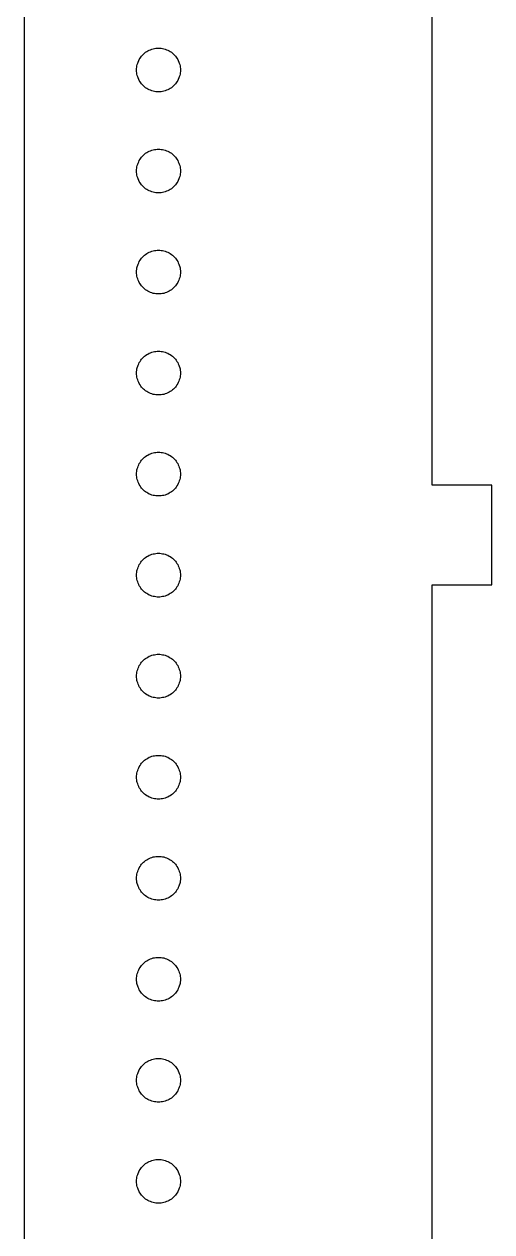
# Model space of a CAD drawing. Header units: metres. Extents: x -78 to 78, y -1223 to 78.
# Drawn here: x 54.5 to 78, y -1102.5 to -1041.8 of the extents above; entities that cross this region are included whole.
import ezdxf

# ---------------------------------------------------------------- set-up
doc = ezdxf.new("R2010")
doc.units = ezdxf.units.M

msp = doc.modelspace()

# ---------------------------------------------------------------- linework, layer by layer
for p, q in [((54.5, -995.32), (54.5, -1209.68)), ((75, -1065), (75, -1000)), ((60.5488, -1043.27), (60.6034, -1043.23)), ((60.6034, -1043.23), (60.6606, -1043.19)), ((60.6606, -1043.19), (60.7201, -1043.16)), ((60.7201, -1043.16), (60.7816, -1043.12)), ((60.7816, -1043.12), (60.8451, -1043.1)), ((60.8451, -1043.1), (60.9101, -1043.07)), ((60.9101, -1043.07), (60.9764, -1043.05)), ((60.9764, -1043.05), (61.0439, -1043.04)), ((61.0439, -1043.04), (61.1121, -1043.03)), ((61.1121, -1043.03), (61.1809, -1043.02)), ((61.1809, -1043.02), (61.25, -1043.02)), ((61.25, -1043.02), (61.3191, -1043.02)), ((61.3191, -1043.02), (61.3879, -1043.03)), ((61.3879, -1043.03), (61.4561, -1043.04)), ((61.4561, -1043.04), (61.5236, -1043.05)), ((61.5236, -1043.05), (61.5899, -1043.07)), ((61.5899, -1043.07), (61.6549, -1043.1)), ((61.6549, -1043.1), (61.7184, -1043.12)), ((61.7184, -1043.12), (61.7799, -1043.16)), ((61.7799, -1043.16), (61.8394, -1043.19)), ((61.8394, -1043.19), (61.8966, -1043.23)), ((61.8966, -1043.23), (61.9512, -1043.27)), ((60.1695, -1043.91), (60.1846, -1043.85)), ((60.1846, -1043.85), (60.2038, -1043.78)), ((60.2038, -1043.78), (60.2272, -1043.72)), ((60.2272, -1043.72), (60.2547, -1043.65)), ((60.2547, -1043.65), (60.2861, -1043.59)), ((60.2861, -1043.59), (60.3212, -1043.53)), ((60.3212, -1043.53), (60.3601, -1043.47)), ((60.3601, -1043.47), (60.4024, -1043.42)), ((60.4024, -1043.42), (60.4481, -1043.37)), ((60.4481, -1043.37), (60.497, -1043.32)), ((60.497, -1043.32), (60.5488, -1043.27)), ((61.9512, -1043.27), (62.003, -1043.32)), ((62.003, -1043.32), (62.0519, -1043.37)), ((62.0519, -1043.37), (62.0976, -1043.42)), ((62.0976, -1043.42), (62.1399, -1043.47)), ((62.1399, -1043.47), (62.1788, -1043.53)), ((62.1788, -1043.53), (62.2139, -1043.59)), ((62.2139, -1043.59), (62.2453, -1043.65)), ((62.2453, -1043.65), (62.2728, -1043.72)), ((62.2728, -1043.72), (62.2962, -1043.78)), ((62.2962, -1043.78), (62.3154, -1043.85)), ((62.3154, -1043.85), (62.3305, -1043.91)), ((60.15, -1044.12), (60.1522, -1044.05)), ((60.1522, -1044.19), (60.15, -1044.12)), ((60.1522, -1044.05), (60.1587, -1043.98)), ((60.1587, -1044.26), (60.1522, -1044.19)), ((60.1587, -1043.98), (60.1695, -1043.91)), ((60.1695, -1044.33), (60.1587, -1044.26)), ((60.1846, -1044.39), (60.1695, -1044.33)), ((60.2038, -1044.46), (60.1846, -1044.39)), ((60.2272, -1044.52), (60.2038, -1044.46)), ((62.2962, -1044.46), (62.2728, -1044.52)), ((62.3154, -1044.39), (62.2962, -1044.46)), ((62.3305, -1044.33), (62.3154, -1044.39)), ((62.3305, -1043.91), (62.3413, -1043.98)), ((62.3413, -1044.26), (62.3305, -1044.33)), ((62.3413, -1043.98), (62.3478, -1044.05)), ((62.3478, -1044.19), (62.3413, -1044.26)), ((62.3478, -1044.05), (62.35, -1044.12)), ((62.35, -1044.12), (62.3478, -1044.19)), ((60.2547, -1044.59), (60.2272, -1044.52)), ((60.2861, -1044.65), (60.2547, -1044.59)), ((60.3212, -1044.71), (60.2861, -1044.65)), ((60.3601, -1044.77), (60.3212, -1044.71)), ((60.4024, -1044.82), (60.3601, -1044.77)), ((60.4481, -1044.87), (60.4024, -1044.82)), ((60.497, -1044.92), (60.4481, -1044.87)), ((60.5488, -1044.97), (60.497, -1044.92)), ((60.6034, -1045.01), (60.5488, -1044.97)), ((60.6606, -1045.05), (60.6034, -1045.01)), ((60.7201, -1045.08), (60.6606, -1045.05)), ((60.7816, -1045.12), (60.7201, -1045.08)), ((61.7799, -1045.08), (61.7184, -1045.12)), ((61.8394, -1045.05), (61.7799, -1045.08)), ((61.8966, -1045.01), (61.8394, -1045.05)), ((61.9512, -1044.97), (61.8966, -1045.01)), ((62.003, -1044.92), (61.9512, -1044.97)), ((62.0519, -1044.87), (62.003, -1044.92)), ((62.0976, -1044.82), (62.0519, -1044.87)), ((62.1399, -1044.77), (62.0976, -1044.82)), ((62.1788, -1044.71), (62.1399, -1044.77)), ((62.2139, -1044.65), (62.1788, -1044.71)), ((62.2453, -1044.59), (62.2139, -1044.65)), ((62.2728, -1044.52), (62.2453, -1044.59)), ((60.8451, -1045.14), (60.7816, -1045.12)), ((60.9101, -1045.17), (60.8451, -1045.14)), ((60.9764, -1045.19), (60.9101, -1045.17)), ((61.0439, -1045.2), (60.9764, -1045.19)), ((61.1121, -1045.21), (61.0439, -1045.2)), ((61.1809, -1045.22), (61.1121, -1045.21)), ((61.25, -1045.22), (61.1809, -1045.22)), ((61.3191, -1045.22), (61.25, -1045.22)), ((61.3879, -1045.21), (61.3191, -1045.22)), ((61.4561, -1045.2), (61.3879, -1045.21)), ((61.5236, -1045.19), (61.4561, -1045.2)), ((61.5899, -1045.17), (61.5236, -1045.19)), ((61.6549, -1045.14), (61.5899, -1045.17)), ((61.7184, -1045.12), (61.6549, -1045.14)), ((60.9764, -1048.13), (61.0439, -1048.12)), ((61.0439, -1048.12), (61.1121, -1048.11)), ((61.1121, -1048.11), (61.1809, -1048.1)), ((61.1809, -1048.1), (61.25, -1048.1)), ((61.25, -1048.1), (61.3191, -1048.1)), ((61.3191, -1048.1), (61.3879, -1048.11)), ((61.3879, -1048.11), (61.4561, -1048.12)), ((61.4561, -1048.12), (61.5236, -1048.13)), ((60.2547, -1048.73), (60.2861, -1048.67)), ((60.2861, -1048.67), (60.3212, -1048.61)), ((60.3212, -1048.61), (60.3601, -1048.55)), ((60.3601, -1048.55), (60.4024, -1048.5)), ((60.4024, -1048.5), (60.4481, -1048.45)), ((60.4481, -1048.45), (60.497, -1048.4)), ((60.497, -1048.4), (60.5488, -1048.35)), ((60.5488, -1048.35), (60.6034, -1048.31)), ((60.6034, -1048.31), (60.6606, -1048.27)), ((60.6606, -1048.27), (60.7201, -1048.24)), ((60.7201, -1048.24), (60.7816, -1048.2)), ((60.7816, -1048.2), (60.8451, -1048.18)), ((60.8451, -1048.18), (60.9101, -1048.15)), ((60.9101, -1048.15), (60.9764, -1048.13)), ((61.5236, -1048.13), (61.5899, -1048.15)), ((61.5899, -1048.15), (61.6549, -1048.18)), ((61.6549, -1048.18), (61.7184, -1048.2)), ((61.7184, -1048.2), (61.7799, -1048.24)), ((61.7799, -1048.24), (61.8394, -1048.27)), ((61.8394, -1048.27), (61.8966, -1048.31)), ((61.8966, -1048.31), (61.9512, -1048.35)), ((61.9512, -1048.35), (62.003, -1048.4)), ((62.003, -1048.4), (62.0519, -1048.45)), ((62.0519, -1048.45), (62.0976, -1048.5)), ((62.0976, -1048.5), (62.1399, -1048.55)), ((62.1399, -1048.55), (62.1788, -1048.61)), ((62.1788, -1048.61), (62.2139, -1048.67)), ((62.2139, -1048.67), (62.2453, -1048.73)), ((60.15, -1049.2), (60.1522, -1049.13)), ((60.1522, -1049.27), (60.15, -1049.2)), ((60.1522, -1049.13), (60.1587, -1049.06)), ((60.1587, -1049.34), (60.1522, -1049.27)), ((60.1587, -1049.06), (60.1695, -1048.99)), ((60.1695, -1048.99), (60.1846, -1048.93)), ((60.1846, -1048.93), (60.2038, -1048.86)), ((60.2038, -1048.86), (60.2272, -1048.8)), ((60.2272, -1048.8), (60.2547, -1048.73)), ((62.2453, -1048.73), (62.2728, -1048.8)), ((62.2728, -1048.8), (62.2962, -1048.86)), ((62.2962, -1048.86), (62.3154, -1048.93)), ((62.3154, -1048.93), (62.3305, -1048.99)), ((62.3305, -1048.99), (62.3413, -1049.06)), ((62.3413, -1049.06), (62.3478, -1049.13)), ((62.3478, -1049.27), (62.3413, -1049.34)), ((62.3478, -1049.13), (62.35, -1049.2)), ((62.35, -1049.2), (62.3478, -1049.27)), ((60.1695, -1049.41), (60.1587, -1049.34)), ((60.1846, -1049.47), (60.1695, -1049.41)), ((60.2038, -1049.54), (60.1846, -1049.47)), ((60.2272, -1049.6), (60.2038, -1049.54)), ((60.2547, -1049.67), (60.2272, -1049.6)), ((60.2861, -1049.73), (60.2547, -1049.67)), ((60.3212, -1049.79), (60.2861, -1049.73)), ((60.3601, -1049.85), (60.3212, -1049.79)), ((60.4024, -1049.9), (60.3601, -1049.85)), ((60.4481, -1049.95), (60.4024, -1049.9)), ((62.0976, -1049.9), (62.0519, -1049.95)), ((62.1399, -1049.85), (62.0976, -1049.9)), ((62.1788, -1049.79), (62.1399, -1049.85)), ((62.2139, -1049.73), (62.1788, -1049.79)), ((62.2453, -1049.67), (62.2139, -1049.73)), ((62.2728, -1049.6), (62.2453, -1049.67)), ((62.2962, -1049.54), (62.2728, -1049.6)), ((62.3154, -1049.47), (62.2962, -1049.54)), ((62.3305, -1049.41), (62.3154, -1049.47)), ((62.3413, -1049.34), (62.3305, -1049.41)), ((60.497, -1050), (60.4481, -1049.95)), ((60.5488, -1050.05), (60.497, -1050)), ((60.6034, -1050.09), (60.5488, -1050.05)), ((60.6606, -1050.13), (60.6034, -1050.09)), ((60.7201, -1050.16), (60.6606, -1050.13)), ((60.7816, -1050.2), (60.7201, -1050.16)), ((60.8451, -1050.22), (60.7816, -1050.2)), ((60.9101, -1050.25), (60.8451, -1050.22)), ((60.9764, -1050.27), (60.9101, -1050.25)), ((61.0439, -1050.28), (60.9764, -1050.27)), ((61.1121, -1050.29), (61.0439, -1050.28)), ((61.1809, -1050.3), (61.1121, -1050.29)), ((61.25, -1050.3), (61.1809, -1050.3)), ((61.3191, -1050.3), (61.25, -1050.3)), ((61.3879, -1050.29), (61.3191, -1050.3)), ((61.4561, -1050.28), (61.3879, -1050.29)), ((61.5236, -1050.27), (61.4561, -1050.28)), ((61.5899, -1050.25), (61.5236, -1050.27)), ((61.6549, -1050.22), (61.5899, -1050.25)), ((61.7184, -1050.2), (61.6549, -1050.22)), ((61.7799, -1050.16), (61.7184, -1050.2)), ((61.8394, -1050.13), (61.7799, -1050.16)), ((61.8966, -1050.09), (61.8394, -1050.13)), ((61.9512, -1050.05), (61.8966, -1050.09)), ((62.003, -1050), (61.9512, -1050.05)), ((62.0519, -1049.95), (62.003, -1050)), ((60.3601, -1053.63), (60.4024, -1053.58)), ((60.4024, -1053.58), (60.4481, -1053.53)), ((60.4481, -1053.53), (60.497, -1053.48)), ((60.497, -1053.48), (60.5488, -1053.43)), ((60.5488, -1053.43), (60.6034, -1053.39)), ((60.6034, -1053.39), (60.6606, -1053.35)), ((60.6606, -1053.35), (60.7201, -1053.32)), ((60.7201, -1053.32), (60.7816, -1053.28)), ((60.7816, -1053.28), (60.8451, -1053.26)), ((60.8451, -1053.26), (60.9101, -1053.23)), ((60.9101, -1053.23), (60.9764, -1053.21)), ((60.9764, -1053.21), (61.0439, -1053.2)), ((61.0439, -1053.2), (61.1121, -1053.19)), ((61.1121, -1053.19), (61.1809, -1053.18)), ((61.1809, -1053.18), (61.25, -1053.18)), ((61.25, -1053.18), (61.3191, -1053.18)), ((61.3191, -1053.18), (61.3879, -1053.19)), ((61.3879, -1053.19), (61.4561, -1053.2)), ((61.4561, -1053.2), (61.5236, -1053.21)), ((61.5236, -1053.21), (61.5899, -1053.23)), ((61.5899, -1053.23), (61.6549, -1053.26)), ((61.6549, -1053.26), (61.7184, -1053.28)), ((61.7184, -1053.28), (61.7799, -1053.32)), ((61.7799, -1053.32), (61.8394, -1053.35)), ((61.8394, -1053.35), (61.8966, -1053.39)), ((61.8966, -1053.39), (61.9512, -1053.43)), ((61.9512, -1053.43), (62.003, -1053.48)), ((62.003, -1053.48), (62.0519, -1053.53)), ((62.0519, -1053.53), (62.0976, -1053.58)), ((62.0976, -1053.58), (62.1399, -1053.63)), ((60.1522, -1054.21), (60.1587, -1054.14)), ((60.1587, -1054.14), (60.1695, -1054.07)), ((60.1695, -1054.07), (60.1846, -1054.01)), ((60.1846, -1054.01), (60.2038, -1053.94)), ((60.2038, -1053.94), (60.2272, -1053.88)), ((60.2272, -1053.88), (60.2547, -1053.81)), ((60.2547, -1053.81), (60.2861, -1053.75)), ((60.2861, -1053.75), (60.3212, -1053.69)), ((60.3212, -1053.69), (60.3601, -1053.63)), ((62.1399, -1053.63), (62.1788, -1053.69)), ((62.1788, -1053.69), (62.2139, -1053.75)), ((62.2139, -1053.75), (62.2453, -1053.81)), ((62.2453, -1053.81), (62.2728, -1053.88)), ((62.2728, -1053.88), (62.2962, -1053.94)), ((62.2962, -1053.94), (62.3154, -1054.01)), ((62.3154, -1054.01), (62.3305, -1054.07)), ((62.3305, -1054.07), (62.3413, -1054.14)), ((62.3413, -1054.14), (62.3478, -1054.21)), ((60.15, -1054.28), (60.1522, -1054.21)), ((60.1522, -1054.35), (60.15, -1054.28)), ((60.1587, -1054.42), (60.1522, -1054.35)), ((60.1695, -1054.49), (60.1587, -1054.42)), ((60.1846, -1054.55), (60.1695, -1054.49)), ((60.2038, -1054.62), (60.1846, -1054.55)), ((60.2272, -1054.68), (60.2038, -1054.62)), ((60.2547, -1054.75), (60.2272, -1054.68)), ((60.2861, -1054.81), (60.2547, -1054.75)), ((62.2453, -1054.75), (62.2139, -1054.81)), ((62.2728, -1054.68), (62.2453, -1054.75)), ((62.2962, -1054.62), (62.2728, -1054.68)), ((62.3154, -1054.55), (62.2962, -1054.62)), ((62.3305, -1054.49), (62.3154, -1054.55)), ((62.3413, -1054.42), (62.3305, -1054.49)), ((62.3478, -1054.35), (62.3413, -1054.42)), ((62.3478, -1054.21), (62.35, -1054.28)), ((62.35, -1054.28), (62.3478, -1054.35)), ((60.3212, -1054.87), (60.2861, -1054.81)), ((60.3601, -1054.93), (60.3212, -1054.87)), ((60.4024, -1054.98), (60.3601, -1054.93)), ((60.4481, -1055.03), (60.4024, -1054.98)), ((60.497, -1055.08), (60.4481, -1055.03)), ((60.5488, -1055.13), (60.497, -1055.08)), ((60.6034, -1055.17), (60.5488, -1055.13)), ((60.6606, -1055.21), (60.6034, -1055.17)), ((60.7201, -1055.24), (60.6606, -1055.21)), ((60.7816, -1055.28), (60.7201, -1055.24)), ((60.8451, -1055.3), (60.7816, -1055.28)), ((60.9101, -1055.33), (60.8451, -1055.3)), ((60.9764, -1055.35), (60.9101, -1055.33)), ((61.0439, -1055.36), (60.9764, -1055.35)), ((61.1121, -1055.37), (61.0439, -1055.36)), ((61.1809, -1055.38), (61.1121, -1055.37)), ((61.25, -1055.38), (61.1809, -1055.38)), ((61.3191, -1055.38), (61.25, -1055.38)), ((61.3879, -1055.37), (61.3191, -1055.38)), ((61.4561, -1055.36), (61.3879, -1055.37)), ((61.5236, -1055.35), (61.4561, -1055.36)), ((61.5899, -1055.33), (61.5236, -1055.35)), ((61.6549, -1055.3), (61.5899, -1055.33)), ((61.7184, -1055.28), (61.6549, -1055.3)), ((61.7799, -1055.24), (61.7184, -1055.28)), ((61.8394, -1055.21), (61.7799, -1055.24)), ((61.8966, -1055.17), (61.8394, -1055.21)), ((61.9512, -1055.13), (61.8966, -1055.17)), ((62.003, -1055.08), (61.9512, -1055.13)), ((62.0519, -1055.03), (62.003, -1055.08)), ((62.0976, -1054.98), (62.0519, -1055.03)), ((62.1399, -1054.93), (62.0976, -1054.98)), ((62.1788, -1054.87), (62.1399, -1054.93)), ((62.2139, -1054.81), (62.1788, -1054.87)), ((60.6034, -1058.47), (60.6606, -1058.43)), ((60.6606, -1058.43), (60.7201, -1058.4)), ((60.7201, -1058.4), (60.7816, -1058.36)), ((60.7816, -1058.36), (60.8451, -1058.34)), ((60.8451, -1058.34), (60.9101, -1058.31)), ((60.9101, -1058.31), (60.9764, -1058.29)), ((60.9764, -1058.29), (61.0439, -1058.28)), ((61.0439, -1058.28), (61.1121, -1058.27)), ((61.1121, -1058.27), (61.1809, -1058.26)), ((61.1809, -1058.26), (61.25, -1058.26)), ((61.25, -1058.26), (61.3191, -1058.26)), ((61.3191, -1058.26), (61.3879, -1058.27)), ((61.3879, -1058.27), (61.4561, -1058.28)), ((61.4561, -1058.28), (61.5236, -1058.29)), ((61.5236, -1058.29), (61.5899, -1058.31)), ((61.5899, -1058.31), (61.6549, -1058.34)), ((61.6549, -1058.34), (61.7184, -1058.36)), ((61.7184, -1058.36), (61.7799, -1058.4)), ((61.7799, -1058.4), (61.8394, -1058.43)), ((61.8394, -1058.43), (61.8966, -1058.47)), ((60.1846, -1059.09), (60.2038, -1059.02)), ((60.2038, -1059.02), (60.2272, -1058.96)), ((60.2272, -1058.96), (60.2547, -1058.89)), ((60.2547, -1058.89), (60.2861, -1058.83)), ((60.2861, -1058.83), (60.3212, -1058.77)), ((60.3212, -1058.77), (60.3601, -1058.71)), ((60.3601, -1058.71), (60.4024, -1058.66)), ((60.4024, -1058.66), (60.4481, -1058.61)), ((60.4481, -1058.61), (60.497, -1058.56)), ((60.497, -1058.56), (60.5488, -1058.51)), ((60.5488, -1058.51), (60.6034, -1058.47)), ((61.8966, -1058.47), (61.9512, -1058.51)), ((61.9512, -1058.51), (62.003, -1058.56)), ((62.003, -1058.56), (62.0519, -1058.61)), ((62.0519, -1058.61), (62.0976, -1058.66)), ((62.0976, -1058.66), (62.1399, -1058.71)), ((62.1399, -1058.71), (62.1788, -1058.77)), ((62.1788, -1058.77), (62.2139, -1058.83)), ((62.2139, -1058.83), (62.2453, -1058.89)), ((62.2453, -1058.89), (62.2728, -1058.96)), ((62.2728, -1058.96), (62.2962, -1059.02)), ((62.2962, -1059.02), (62.3154, -1059.09)), ((60.15, -1059.36), (60.1522, -1059.29)), ((60.1522, -1059.43), (60.15, -1059.36)), ((60.1522, -1059.29), (60.1587, -1059.22)), ((60.1587, -1059.5), (60.1522, -1059.43)), ((60.1587, -1059.22), (60.1695, -1059.15)), ((60.1695, -1059.57), (60.1587, -1059.5)), ((60.1695, -1059.15), (60.1846, -1059.09)), ((60.1846, -1059.63), (60.1695, -1059.57)), ((60.2038, -1059.7), (60.1846, -1059.63)), ((62.3154, -1059.63), (62.2962, -1059.7)), ((62.3154, -1059.09), (62.3305, -1059.15)), ((62.3305, -1059.57), (62.3154, -1059.63)), ((62.3305, -1059.15), (62.3413, -1059.22)), ((62.3413, -1059.5), (62.3305, -1059.57)), ((62.3413, -1059.22), (62.3478, -1059.29)), ((62.3478, -1059.43), (62.3413, -1059.5)), ((62.3478, -1059.29), (62.35, -1059.36)), ((62.35, -1059.36), (62.3478, -1059.43)), ((60.2272, -1059.76), (60.2038, -1059.7)), ((60.2547, -1059.83), (60.2272, -1059.76)), ((60.2861, -1059.89), (60.2547, -1059.83)), ((60.3212, -1059.95), (60.2861, -1059.89)), ((60.3601, -1060.01), (60.3212, -1059.95)), ((60.4024, -1060.06), (60.3601, -1060.01)), ((60.4481, -1060.11), (60.4024, -1060.06)), ((60.497, -1060.16), (60.4481, -1060.11)), ((60.5488, -1060.21), (60.497, -1060.16)), ((60.6034, -1060.25), (60.5488, -1060.21)), ((60.6606, -1060.29), (60.6034, -1060.25)), ((61.8966, -1060.25), (61.8394, -1060.29)), ((61.9512, -1060.21), (61.8966, -1060.25)), ((62.003, -1060.16), (61.9512, -1060.21)), ((62.0519, -1060.11), (62.003, -1060.16)), ((62.0976, -1060.06), (62.0519, -1060.11)), ((62.1399, -1060.01), (62.0976, -1060.06)), ((62.1788, -1059.95), (62.1399, -1060.01)), ((62.2139, -1059.89), (62.1788, -1059.95)), ((62.2453, -1059.83), (62.2139, -1059.89)), ((62.2728, -1059.76), (62.2453, -1059.83)), ((62.2962, -1059.7), (62.2728, -1059.76)), ((60.7201, -1060.32), (60.6606, -1060.29)), ((60.7816, -1060.36), (60.7201, -1060.32)), ((60.8451, -1060.38), (60.7816, -1060.36)), ((60.9101, -1060.41), (60.8451, -1060.38)), ((60.9764, -1060.43), (60.9101, -1060.41)), ((61.0439, -1060.44), (60.9764, -1060.43)), ((61.1121, -1060.45), (61.0439, -1060.44)), ((61.1809, -1060.46), (61.1121, -1060.45)), ((61.25, -1060.46), (61.1809, -1060.46)), ((61.3191, -1060.46), (61.25, -1060.46)), ((61.3879, -1060.45), (61.3191, -1060.46)), ((61.4561, -1060.44), (61.3879, -1060.45)), ((61.5236, -1060.43), (61.4561, -1060.44)), ((61.5899, -1060.41), (61.5236, -1060.43)), ((61.6549, -1060.38), (61.5899, -1060.41)), ((61.7184, -1060.36), (61.6549, -1060.38)), ((61.7799, -1060.32), (61.7184, -1060.36)), ((61.8394, -1060.29), (61.7799, -1060.32)), ((60.2861, -1063.91), (60.3212, -1063.85)), ((60.3212, -1063.85), (60.3601, -1063.79)), ((60.3601, -1063.79), (60.4024, -1063.74)), ((60.4024, -1063.74), (60.4481, -1063.69)), ((60.4481, -1063.69), (60.497, -1063.64)), ((60.497, -1063.64), (60.5488, -1063.59)), ((60.5488, -1063.59), (60.6034, -1063.55)), ((60.6034, -1063.55), (60.6606, -1063.51)), ((60.6606, -1063.51), (60.7201, -1063.48)), ((60.7201, -1063.48), (60.7816, -1063.44)), ((60.7816, -1063.44), (60.8451, -1063.42)), ((60.8451, -1063.42), (60.9101, -1063.39)), ((60.9101, -1063.39), (60.9764, -1063.37)), ((60.9764, -1063.37), (61.0439, -1063.36)), ((61.0439, -1063.36), (61.1121, -1063.35)), ((61.1121, -1063.35), (61.1809, -1063.34)), ((61.1809, -1063.34), (61.25, -1063.34)), ((61.25, -1063.34), (61.3191, -1063.34)), ((61.3191, -1063.34), (61.3879, -1063.35)), ((61.3879, -1063.35), (61.4561, -1063.36)), ((61.4561, -1063.36), (61.5236, -1063.37)), ((61.5236, -1063.37), (61.5899, -1063.39)), ((61.5899, -1063.39), (61.6549, -1063.42)), ((61.6549, -1063.42), (61.7184, -1063.44)), ((61.7184, -1063.44), (61.7799, -1063.48)), ((61.7799, -1063.48), (61.8394, -1063.51)), ((61.8394, -1063.51), (61.8966, -1063.55)), ((61.8966, -1063.55), (61.9512, -1063.59)), ((61.9512, -1063.59), (62.003, -1063.64)), ((62.003, -1063.64), (62.0519, -1063.69)), ((62.0519, -1063.69), (62.0976, -1063.74)), ((62.0976, -1063.74), (62.1399, -1063.79)), ((62.1399, -1063.79), (62.1788, -1063.85)), ((62.1788, -1063.85), (62.2139, -1063.91)), ((60.15, -1064.44), (60.1522, -1064.37)), ((60.1522, -1064.51), (60.15, -1064.44)), ((60.1522, -1064.37), (60.1587, -1064.3)), ((60.1587, -1064.58), (60.1522, -1064.51)), ((60.1587, -1064.3), (60.1695, -1064.23)), ((60.1695, -1064.23), (60.1846, -1064.17)), ((60.1846, -1064.17), (60.2038, -1064.1)), ((60.2038, -1064.1), (60.2272, -1064.04)), ((60.2272, -1064.04), (60.2547, -1063.97)), ((60.2547, -1063.97), (60.2861, -1063.91)), ((62.2139, -1063.91), (62.2453, -1063.97)), ((62.2453, -1063.97), (62.2728, -1064.04)), ((62.2728, -1064.04), (62.2962, -1064.1)), ((62.2962, -1064.1), (62.3154, -1064.17)), ((62.3154, -1064.17), (62.3305, -1064.23)), ((62.3305, -1064.23), (62.3413, -1064.3)), ((62.3413, -1064.3), (62.3478, -1064.37)), ((62.3478, -1064.51), (62.3413, -1064.58)), ((62.3478, -1064.37), (62.35, -1064.44)), ((62.35, -1064.44), (62.3478, -1064.51)), ((60.1695, -1064.65), (60.1587, -1064.58)), ((60.1846, -1064.71), (60.1695, -1064.65)), ((60.2038, -1064.78), (60.1846, -1064.71)), ((60.2272, -1064.84), (60.2038, -1064.78)), ((60.2547, -1064.91), (60.2272, -1064.84)), ((60.2861, -1064.97), (60.2547, -1064.91)), ((60.3212, -1065.03), (60.2861, -1064.97)), ((60.3601, -1065.09), (60.3212, -1065.03)), ((60.4024, -1065.14), (60.3601, -1065.09)), ((62.1399, -1065.09), (62.0976, -1065.14)), ((62.1788, -1065.03), (62.1399, -1065.09)), ((62.2139, -1064.97), (62.1788, -1065.03)), ((62.2453, -1064.91), (62.2139, -1064.97)), ((62.2728, -1064.84), (62.2453, -1064.91)), ((62.2962, -1064.78), (62.2728, -1064.84)), ((62.3154, -1064.71), (62.2962, -1064.78)), ((62.3305, -1064.65), (62.3154, -1064.71)), ((62.3413, -1064.58), (62.3305, -1064.65)), ((78, -1065), (75, -1065)), ((78, -1070), (78, -1065)), ((60.4481, -1065.19), (60.4024, -1065.14)), ((60.497, -1065.24), (60.4481, -1065.19)), ((60.5488, -1065.29), (60.497, -1065.24)), ((60.6034, -1065.33), (60.5488, -1065.29)), ((60.6606, -1065.37), (60.6034, -1065.33)), ((60.7201, -1065.4), (60.6606, -1065.37)), ((60.7816, -1065.44), (60.7201, -1065.4)), ((60.8451, -1065.46), (60.7816, -1065.44)), ((60.9101, -1065.49), (60.8451, -1065.46)), ((60.9764, -1065.51), (60.9101, -1065.49)), ((61.0439, -1065.52), (60.9764, -1065.51)), ((61.1121, -1065.53), (61.0439, -1065.52)), ((61.1809, -1065.54), (61.1121, -1065.53)), ((61.25, -1065.54), (61.1809, -1065.54)), ((61.3191, -1065.54), (61.25, -1065.54)), ((61.3879, -1065.53), (61.3191, -1065.54)), ((61.4561, -1065.52), (61.3879, -1065.53)), ((61.5236, -1065.51), (61.4561, -1065.52)), ((61.5899, -1065.49), (61.5236, -1065.51)), ((61.6549, -1065.46), (61.5899, -1065.49)), ((61.7184, -1065.44), (61.6549, -1065.46)), ((61.7799, -1065.4), (61.7184, -1065.44)), ((61.8394, -1065.37), (61.7799, -1065.4)), ((61.8966, -1065.33), (61.8394, -1065.37)), ((61.9512, -1065.29), (61.8966, -1065.33)), ((62.003, -1065.24), (61.9512, -1065.29)), ((62.0519, -1065.19), (62.003, -1065.24)), ((62.0976, -1065.14), (62.0519, -1065.19)), ((60.4481, -1068.77), (60.497, -1068.72)), ((60.497, -1068.72), (60.5488, -1068.67)), ((60.5488, -1068.67), (60.6034, -1068.63)), ((60.6034, -1068.63), (60.6606, -1068.59)), ((60.6606, -1068.59), (60.7201, -1068.56)), ((60.7201, -1068.56), (60.7816, -1068.52)), ((60.7816, -1068.52), (60.8451, -1068.5)), ((60.8451, -1068.5), (60.9101, -1068.47)), ((60.9101, -1068.47), (60.9764, -1068.45)), ((60.9764, -1068.45), (61.0439, -1068.44)), ((61.0439, -1068.44), (61.1121, -1068.43)), ((61.1121, -1068.43), (61.1809, -1068.42)), ((61.1809, -1068.42), (61.25, -1068.42)), ((61.25, -1068.42), (61.3191, -1068.42)), ((61.3191, -1068.42), (61.3879, -1068.43)), ((61.3879, -1068.43), (61.4561, -1068.44)), ((61.4561, -1068.44), (61.5236, -1068.45)), ((61.5236, -1068.45), (61.5899, -1068.47)), ((61.5899, -1068.47), (61.6549, -1068.5)), ((61.6549, -1068.5), (61.7184, -1068.52)), ((61.7184, -1068.52), (61.7799, -1068.56)), ((61.7799, -1068.56), (61.8394, -1068.59)), ((61.8394, -1068.59), (61.8966, -1068.63)), ((61.8966, -1068.63), (61.9512, -1068.67)), ((61.9512, -1068.67), (62.003, -1068.72)), ((62.003, -1068.72), (62.0519, -1068.77)), ((60.1587, -1069.38), (60.1695, -1069.31)), ((60.1695, -1069.31), (60.1846, -1069.25)), ((60.1846, -1069.25), (60.2038, -1069.18)), ((60.2038, -1069.18), (60.2272, -1069.12)), ((60.2272, -1069.12), (60.2547, -1069.05)), ((60.2547, -1069.05), (60.2861, -1068.99)), ((60.2861, -1068.99), (60.3212, -1068.93)), ((60.3212, -1068.93), (60.3601, -1068.87)), ((60.3601, -1068.87), (60.4024, -1068.82)), ((60.4024, -1068.82), (60.4481, -1068.77)), ((62.0519, -1068.77), (62.0976, -1068.82)), ((62.0976, -1068.82), (62.1399, -1068.87)), ((62.1399, -1068.87), (62.1788, -1068.93)), ((62.1788, -1068.93), (62.2139, -1068.99)), ((62.2139, -1068.99), (62.2453, -1069.05)), ((62.2453, -1069.05), (62.2728, -1069.12)), ((62.2728, -1069.12), (62.2962, -1069.18)), ((62.2962, -1069.18), (62.3154, -1069.25)), ((62.3154, -1069.25), (62.3305, -1069.31)), ((62.3305, -1069.31), (62.3413, -1069.38)), ((60.15, -1069.52), (60.1522, -1069.45)), ((60.1522, -1069.59), (60.15, -1069.52)), ((60.1522, -1069.45), (60.1587, -1069.38)), ((60.1587, -1069.66), (60.1522, -1069.59)), ((60.1695, -1069.73), (60.1587, -1069.66)), ((60.1846, -1069.79), (60.1695, -1069.73)), ((60.2038, -1069.86), (60.1846, -1069.79)), ((60.2272, -1069.92), (60.2038, -1069.86)), ((60.2547, -1069.99), (60.2272, -1069.92)), ((62.2728, -1069.92), (62.2453, -1069.99)), ((62.2962, -1069.86), (62.2728, -1069.92)), ((62.3154, -1069.79), (62.2962, -1069.86)), ((62.3305, -1069.73), (62.3154, -1069.79)), ((62.3413, -1069.66), (62.3305, -1069.73)), ((62.3413, -1069.38), (62.3478, -1069.45)), ((62.3478, -1069.59), (62.3413, -1069.66)), ((62.3478, -1069.45), (62.35, -1069.52)), ((62.35, -1069.52), (62.3478, -1069.59)), ((60.2861, -1070.05), (60.2547, -1069.99)), ((60.3212, -1070.11), (60.2861, -1070.05)), ((60.3601, -1070.17), (60.3212, -1070.11)), ((60.4024, -1070.22), (60.3601, -1070.17)), ((60.4481, -1070.27), (60.4024, -1070.22)), ((60.497, -1070.32), (60.4481, -1070.27)), ((60.5488, -1070.37), (60.497, -1070.32)), ((60.6034, -1070.41), (60.5488, -1070.37)), ((60.6606, -1070.45), (60.6034, -1070.41)), ((60.7201, -1070.48), (60.6606, -1070.45)), ((60.7816, -1070.52), (60.7201, -1070.48)), ((60.8451, -1070.54), (60.7816, -1070.52)), ((60.9101, -1070.57), (60.8451, -1070.54)), ((60.9764, -1070.59), (60.9101, -1070.57)), ((61.5899, -1070.57), (61.5236, -1070.59)), ((61.6549, -1070.54), (61.5899, -1070.57)), ((61.7184, -1070.52), (61.6549, -1070.54)), ((61.7799, -1070.48), (61.7184, -1070.52)), ((61.8394, -1070.45), (61.7799, -1070.48)), ((61.8966, -1070.41), (61.8394, -1070.45)), ((61.9512, -1070.37), (61.8966, -1070.41)), ((62.003, -1070.32), (61.9512, -1070.37)), ((62.0519, -1070.27), (62.003, -1070.32)), ((62.0976, -1070.22), (62.0519, -1070.27)), ((62.1399, -1070.17), (62.0976, -1070.22)), ((62.1788, -1070.11), (62.1399, -1070.17)), ((62.2139, -1070.05), (62.1788, -1070.11)), ((62.2453, -1069.99), (62.2139, -1070.05)), ((75, -1135), (75, -1070)), ((75, -1070), (78, -1070)), ((61.0439, -1070.6), (60.9764, -1070.59)), ((61.1121, -1070.61), (61.0439, -1070.6)), ((61.1809, -1070.62), (61.1121, -1070.61)), ((61.25, -1070.62), (61.1809, -1070.62)), ((61.3191, -1070.62), (61.25, -1070.62)), ((61.3879, -1070.61), (61.3191, -1070.62)), ((61.4561, -1070.6), (61.3879, -1070.61)), ((61.5236, -1070.59), (61.4561, -1070.6)), ((60.7201, -1073.64), (60.7816, -1073.6)), ((60.7816, -1073.6), (60.8451, -1073.58)), ((60.8451, -1073.58), (60.9101, -1073.55)), ((60.9101, -1073.55), (60.9764, -1073.53)), ((60.9764, -1073.53), (61.0439, -1073.52)), ((61.0439, -1073.52), (61.1121, -1073.51)), ((61.1121, -1073.51), (61.1809, -1073.5)), ((61.1809, -1073.5), (61.25, -1073.5)), ((61.25, -1073.5), (61.3191, -1073.5)), ((61.3191, -1073.5), (61.3879, -1073.51)), ((61.3879, -1073.51), (61.4561, -1073.52)), ((61.4561, -1073.52), (61.5236, -1073.53)), ((61.5236, -1073.53), (61.5899, -1073.55)), ((61.5899, -1073.55), (61.6549, -1073.58)), ((61.6549, -1073.58), (61.7184, -1073.6)), ((61.7184, -1073.6), (61.7799, -1073.64)), ((60.2038, -1074.26), (60.2272, -1074.2)), ((60.2272, -1074.2), (60.2547, -1074.13)), ((60.2547, -1074.13), (60.2861, -1074.07)), ((60.2861, -1074.07), (60.3212, -1074.01)), ((60.3212, -1074.01), (60.3601, -1073.95)), ((60.3601, -1073.95), (60.4024, -1073.9)), ((60.4024, -1073.9), (60.4481, -1073.85)), ((60.4481, -1073.85), (60.497, -1073.8)), ((60.497, -1073.8), (60.5488, -1073.75)), ((60.5488, -1073.75), (60.6034, -1073.71)), ((60.6034, -1073.71), (60.6606, -1073.67)), ((60.6606, -1073.67), (60.7201, -1073.64)), ((61.7799, -1073.64), (61.8394, -1073.67)), ((61.8394, -1073.67), (61.8966, -1073.71)), ((61.8966, -1073.71), (61.9512, -1073.75)), ((61.9512, -1073.75), (62.003, -1073.8)), ((62.003, -1073.8), (62.0519, -1073.85)), ((62.0519, -1073.85), (62.0976, -1073.9)), ((62.0976, -1073.9), (62.1399, -1073.95)), ((62.1399, -1073.95), (62.1788, -1074.01)), ((62.1788, -1074.01), (62.2139, -1074.07)), ((62.2139, -1074.07), (62.2453, -1074.13)), ((62.2453, -1074.13), (62.2728, -1074.2)), ((62.2728, -1074.2), (62.2962, -1074.26)), ((60.15, -1074.6), (60.1522, -1074.53)), ((60.1522, -1074.67), (60.15, -1074.6)), ((60.1522, -1074.53), (60.1587, -1074.46)), ((60.1587, -1074.74), (60.1522, -1074.67)), ((60.1587, -1074.46), (60.1695, -1074.39)), ((60.1695, -1074.81), (60.1587, -1074.74)), ((60.1695, -1074.39), (60.1846, -1074.33)), ((60.1846, -1074.87), (60.1695, -1074.81)), ((60.1846, -1074.33), (60.2038, -1074.26)), ((62.2962, -1074.26), (62.3154, -1074.33)), ((62.3154, -1074.33), (62.3305, -1074.39)), ((62.3305, -1074.81), (62.3154, -1074.87)), ((62.3305, -1074.39), (62.3413, -1074.46)), ((62.3413, -1074.74), (62.3305, -1074.81)), ((62.3413, -1074.46), (62.3478, -1074.53)), ((62.3478, -1074.67), (62.3413, -1074.74)), ((62.3478, -1074.53), (62.35, -1074.6)), ((62.35, -1074.6), (62.3478, -1074.67)), ((60.2038, -1074.94), (60.1846, -1074.87)), ((60.2272, -1075), (60.2038, -1074.94)), ((60.2547, -1075.07), (60.2272, -1075)), ((60.2861, -1075.13), (60.2547, -1075.07)), ((60.3212, -1075.19), (60.2861, -1075.13)), ((60.3601, -1075.25), (60.3212, -1075.19)), ((60.4024, -1075.3), (60.3601, -1075.25)), ((60.4481, -1075.35), (60.4024, -1075.3)), ((60.497, -1075.4), (60.4481, -1075.35)), ((60.5488, -1075.45), (60.497, -1075.4)), ((62.003, -1075.4), (61.9512, -1075.45)), ((62.0519, -1075.35), (62.003, -1075.4)), ((62.0976, -1075.3), (62.0519, -1075.35)), ((62.1399, -1075.25), (62.0976, -1075.3)), ((62.1788, -1075.19), (62.1399, -1075.25)), ((62.2139, -1075.13), (62.1788, -1075.19)), ((62.2453, -1075.07), (62.2139, -1075.13)), ((62.2728, -1075), (62.2453, -1075.07)), ((62.2962, -1074.94), (62.2728, -1075)), ((62.3154, -1074.87), (62.2962, -1074.94)), ((60.6034, -1075.49), (60.5488, -1075.45)), ((60.6606, -1075.53), (60.6034, -1075.49)), ((60.7201, -1075.56), (60.6606, -1075.53)), ((60.7816, -1075.6), (60.7201, -1075.56)), ((60.8451, -1075.62), (60.7816, -1075.6)), ((60.9101, -1075.65), (60.8451, -1075.62)), ((60.9764, -1075.67), (60.9101, -1075.65)), ((61.0439, -1075.68), (60.9764, -1075.67)), ((61.1121, -1075.69), (61.0439, -1075.68)), ((61.1809, -1075.7), (61.1121, -1075.69)), ((61.25, -1075.7), (61.1809, -1075.7)), ((61.3191, -1075.7), (61.25, -1075.7)), ((61.3879, -1075.69), (61.3191, -1075.7)), ((61.4561, -1075.68), (61.3879, -1075.69)), ((61.5236, -1075.67), (61.4561, -1075.68)), ((61.5899, -1075.65), (61.5236, -1075.67)), ((61.6549, -1075.62), (61.5899, -1075.65)), ((61.7184, -1075.6), (61.6549, -1075.62)), ((61.7799, -1075.56), (61.7184, -1075.6)), ((61.8394, -1075.53), (61.7799, -1075.56)), ((61.8966, -1075.49), (61.8394, -1075.53)), ((61.9512, -1075.45), (61.8966, -1075.49)), ((60.2861, -1079.15), (60.3212, -1079.09)), ((60.3212, -1079.09), (60.3601, -1079.03)), ((60.3601, -1079.03), (60.4024, -1078.98)), ((60.4024, -1078.98), (60.4481, -1078.93)), ((60.4481, -1078.93), (60.497, -1078.88)), ((60.497, -1078.88), (60.5488, -1078.83)), ((60.5488, -1078.83), (60.6034, -1078.79)), ((60.6034, -1078.79), (60.6606, -1078.75)), ((60.6606, -1078.75), (60.7201, -1078.72)), ((60.7201, -1078.72), (60.7816, -1078.68)), ((60.7816, -1078.68), (60.8451, -1078.66)), ((60.8451, -1078.66), (60.9101, -1078.63)), ((60.9101, -1078.63), (60.9764, -1078.61)), ((60.9764, -1078.61), (61.0439, -1078.6)), ((61.0439, -1078.6), (61.1121, -1078.59)), ((61.1121, -1078.59), (61.1809, -1078.58)), ((61.1809, -1078.58), (61.25, -1078.58)), ((61.25, -1078.58), (61.3191, -1078.58)), ((61.3191, -1078.58), (61.3879, -1078.59)), ((61.3879, -1078.59), (61.4561, -1078.6)), ((61.4561, -1078.6), (61.5236, -1078.61)), ((61.5236, -1078.61), (61.5899, -1078.63)), ((61.5899, -1078.63), (61.6549, -1078.66)), ((61.6549, -1078.66), (61.7184, -1078.68)), ((61.7184, -1078.68), (61.7799, -1078.72)), ((61.7799, -1078.72), (61.8394, -1078.75)), ((61.8394, -1078.75), (61.8966, -1078.79)), ((61.8966, -1078.79), (61.9512, -1078.83)), ((61.9512, -1078.83), (62.003, -1078.88)), ((62.003, -1078.88), (62.0519, -1078.93)), ((62.0519, -1078.93), (62.0976, -1078.98)), ((62.0976, -1078.98), (62.1399, -1079.03)), ((62.1399, -1079.03), (62.1788, -1079.09)), ((62.1788, -1079.09), (62.2139, -1079.15)), ((60.15, -1079.68), (60.1522, -1079.61)), ((60.1522, -1079.75), (60.15, -1079.68)), ((60.1522, -1079.61), (60.1587, -1079.54)), ((60.1587, -1079.54), (60.1695, -1079.47)), ((60.1695, -1079.47), (60.1846, -1079.41)), ((60.1846, -1079.41), (60.2038, -1079.34)), ((60.2038, -1079.34), (60.2272, -1079.28)), ((60.2272, -1079.28), (60.2547, -1079.21)), ((60.2547, -1079.21), (60.2861, -1079.15)), ((62.2139, -1079.15), (62.2453, -1079.21)), ((62.2453, -1079.21), (62.2728, -1079.28)), ((62.2728, -1079.28), (62.2962, -1079.34)), ((62.2962, -1079.34), (62.3154, -1079.41)), ((62.3154, -1079.41), (62.3305, -1079.47)), ((62.3305, -1079.47), (62.3413, -1079.54)), ((62.3413, -1079.54), (62.3478, -1079.61)), ((62.3478, -1079.61), (62.35, -1079.68)), ((62.35, -1079.68), (62.3478, -1079.75)), ((60.1587, -1079.82), (60.1522, -1079.75)), ((60.1695, -1079.89), (60.1587, -1079.82)), ((60.1846, -1079.95), (60.1695, -1079.89)), ((60.2038, -1080.02), (60.1846, -1079.95)), ((60.2272, -1080.08), (60.2038, -1080.02)), ((60.2547, -1080.15), (60.2272, -1080.08)), ((60.2861, -1080.21), (60.2547, -1080.15)), ((60.3212, -1080.27), (60.2861, -1080.21)), ((60.3601, -1080.33), (60.3212, -1080.27)), ((62.1788, -1080.27), (62.1399, -1080.33)), ((62.2139, -1080.21), (62.1788, -1080.27)), ((62.2453, -1080.15), (62.2139, -1080.21)), ((62.2728, -1080.08), (62.2453, -1080.15)), ((62.2962, -1080.02), (62.2728, -1080.08)), ((62.3154, -1079.95), (62.2962, -1080.02)), ((62.3305, -1079.89), (62.3154, -1079.95)), ((62.3413, -1079.82), (62.3305, -1079.89)), ((62.3478, -1079.75), (62.3413, -1079.82)), ((60.4024, -1080.38), (60.3601, -1080.33)), ((60.4481, -1080.43), (60.4024, -1080.38)), ((60.497, -1080.48), (60.4481, -1080.43)), ((60.5488, -1080.53), (60.497, -1080.48)), ((60.6034, -1080.57), (60.5488, -1080.53)), ((60.6606, -1080.61), (60.6034, -1080.57)), ((60.7201, -1080.64), (60.6606, -1080.61)), ((60.7816, -1080.68), (60.7201, -1080.64)), ((60.8451, -1080.7), (60.7816, -1080.68)), ((60.9101, -1080.73), (60.8451, -1080.7)), ((60.9764, -1080.75), (60.9101, -1080.73)), ((61.0439, -1080.76), (60.9764, -1080.75)), ((61.1121, -1080.77), (61.0439, -1080.76)), ((61.1809, -1080.78), (61.1121, -1080.77)), ((61.25, -1080.78), (61.1809, -1080.78)), ((61.3191, -1080.78), (61.25, -1080.78)), ((61.3879, -1080.77), (61.3191, -1080.78)), ((61.4561, -1080.76), (61.3879, -1080.77)), ((61.5236, -1080.75), (61.4561, -1080.76)), ((61.5899, -1080.73), (61.5236, -1080.75)), ((61.6549, -1080.7), (61.5899, -1080.73)), ((61.7184, -1080.68), (61.6549, -1080.7)), ((61.7799, -1080.64), (61.7184, -1080.68)), ((61.8394, -1080.61), (61.7799, -1080.64)), ((61.8966, -1080.57), (61.8394, -1080.61)), ((61.9512, -1080.53), (61.8966, -1080.57)), ((62.003, -1080.48), (61.9512, -1080.53)), ((62.0519, -1080.43), (62.003, -1080.48)), ((62.0976, -1080.38), (62.0519, -1080.43)), ((62.1399, -1080.33), (62.0976, -1080.38)), ((60.497, -1083.96), (60.5488, -1083.91)), ((60.5488, -1083.91), (60.6034, -1083.87)), ((60.6034, -1083.87), (60.6606, -1083.83)), ((60.6606, -1083.83), (60.7201, -1083.8)), ((60.7201, -1083.8), (60.7816, -1083.76)), ((60.7816, -1083.76), (60.8451, -1083.74)), ((60.8451, -1083.74), (60.9101, -1083.71)), ((60.9101, -1083.71), (60.9764, -1083.69)), ((60.9764, -1083.69), (61.0439, -1083.68)), ((61.0439, -1083.68), (61.1121, -1083.67)), ((61.1121, -1083.67), (61.1809, -1083.66)), ((61.1809, -1083.66), (61.25, -1083.66)), ((61.25, -1083.66), (61.3191, -1083.66)), ((61.3191, -1083.66), (61.3879, -1083.67)), ((61.3879, -1083.67), (61.4561, -1083.68)), ((61.4561, -1083.68), (61.5236, -1083.69)), ((61.5236, -1083.69), (61.5899, -1083.71)), ((61.5899, -1083.71), (61.6549, -1083.74)), ((61.6549, -1083.74), (61.7184, -1083.76)), ((61.7184, -1083.76), (61.7799, -1083.8)), ((61.7799, -1083.8), (61.8394, -1083.83)), ((61.8394, -1083.83), (61.8966, -1083.87)), ((61.8966, -1083.87), (61.9512, -1083.91)), ((61.9512, -1083.91), (62.003, -1083.96)), ((60.1587, -1084.62), (60.1695, -1084.55)), ((60.1695, -1084.55), (60.1846, -1084.49)), ((60.1846, -1084.49), (60.2038, -1084.42)), ((60.2038, -1084.42), (60.2272, -1084.36)), ((60.2272, -1084.36), (60.2547, -1084.29)), ((60.2547, -1084.29), (60.2861, -1084.23)), ((60.2861, -1084.23), (60.3212, -1084.17)), ((60.3212, -1084.17), (60.3601, -1084.11)), ((60.3601, -1084.11), (60.4024, -1084.06)), ((60.4024, -1084.06), (60.4481, -1084.01)), ((60.4481, -1084.01), (60.497, -1083.96)), ((62.003, -1083.96), (62.0519, -1084.01)), ((62.0519, -1084.01), (62.0976, -1084.06)), ((62.0976, -1084.06), (62.1399, -1084.11)), ((62.1399, -1084.11), (62.1788, -1084.17)), ((62.1788, -1084.17), (62.2139, -1084.23)), ((62.2139, -1084.23), (62.2453, -1084.29)), ((62.2453, -1084.29), (62.2728, -1084.36)), ((62.2728, -1084.36), (62.2962, -1084.42)), ((62.2962, -1084.42), (62.3154, -1084.49)), ((62.3154, -1084.49), (62.3305, -1084.55)), ((62.3305, -1084.55), (62.3413, -1084.62)), ((60.15, -1084.76), (60.1522, -1084.69)), ((60.1522, -1084.83), (60.15, -1084.76)), ((60.1522, -1084.69), (60.1587, -1084.62)), ((60.1587, -1084.9), (60.1522, -1084.83)), ((60.1695, -1084.97), (60.1587, -1084.9)), ((60.1846, -1085.03), (60.1695, -1084.97)), ((60.2038, -1085.1), (60.1846, -1085.03)), ((60.2272, -1085.16), (60.2038, -1085.1)), ((60.2547, -1085.23), (60.2272, -1085.16)), ((62.2728, -1085.16), (62.2453, -1085.23)), ((62.2962, -1085.1), (62.2728, -1085.16)), ((62.3154, -1085.03), (62.2962, -1085.1)), ((62.3305, -1084.97), (62.3154, -1085.03)), ((62.3413, -1084.9), (62.3305, -1084.97)), ((62.3413, -1084.62), (62.3478, -1084.69)), ((62.3478, -1084.83), (62.3413, -1084.9)), ((62.3478, -1084.69), (62.35, -1084.76)), ((62.35, -1084.76), (62.3478, -1084.83)), ((60.2861, -1085.29), (60.2547, -1085.23)), ((60.3212, -1085.35), (60.2861, -1085.29)), ((60.3601, -1085.41), (60.3212, -1085.35)), ((60.4024, -1085.46), (60.3601, -1085.41)), ((60.4481, -1085.51), (60.4024, -1085.46)), ((60.497, -1085.56), (60.4481, -1085.51)), ((60.5488, -1085.61), (60.497, -1085.56)), ((60.6034, -1085.65), (60.5488, -1085.61)), ((60.6606, -1085.69), (60.6034, -1085.65)), ((60.7201, -1085.72), (60.6606, -1085.69)), ((60.7816, -1085.76), (60.7201, -1085.72)), ((60.8451, -1085.78), (60.7816, -1085.76)), ((61.7184, -1085.76), (61.6549, -1085.78)), ((61.7799, -1085.72), (61.7184, -1085.76)), ((61.8394, -1085.69), (61.7799, -1085.72)), ((61.8966, -1085.65), (61.8394, -1085.69)), ((61.9512, -1085.61), (61.8966, -1085.65)), ((62.003, -1085.56), (61.9512, -1085.61)), ((62.0519, -1085.51), (62.003, -1085.56)), ((62.0976, -1085.46), (62.0519, -1085.51)), ((62.1399, -1085.41), (62.0976, -1085.46)), ((62.1788, -1085.35), (62.1399, -1085.41)), ((62.2139, -1085.29), (62.1788, -1085.35)), ((62.2453, -1085.23), (62.2139, -1085.29)), ((60.9101, -1085.81), (60.8451, -1085.78)), ((60.9764, -1085.83), (60.9101, -1085.81)), ((61.0439, -1085.84), (60.9764, -1085.83)), ((61.1121, -1085.85), (61.0439, -1085.84)), ((61.1809, -1085.86), (61.1121, -1085.85)), ((61.25, -1085.86), (61.1809, -1085.86)), ((61.3191, -1085.86), (61.25, -1085.86)), ((61.3879, -1085.85), (61.3191, -1085.86)), ((61.4561, -1085.84), (61.3879, -1085.85)), ((61.5236, -1085.83), (61.4561, -1085.84)), ((61.5899, -1085.81), (61.5236, -1085.83)), ((61.6549, -1085.78), (61.5899, -1085.81)), ((60.8451, -1088.82), (60.9101, -1088.79)), ((60.9101, -1088.79), (60.9764, -1088.77)), ((60.9764, -1088.77), (61.0439, -1088.76)), ((61.0439, -1088.76), (61.1121, -1088.75)), ((61.1121, -1088.75), (61.1809, -1088.74)), ((61.1809, -1088.74), (61.25, -1088.74)), ((61.25, -1088.74), (61.3191, -1088.74)), ((61.3191, -1088.74), (61.3879, -1088.75)), ((61.3879, -1088.75), (61.4561, -1088.76)), ((61.4561, -1088.76), (61.5236, -1088.77)), ((61.5236, -1088.77), (61.5899, -1088.79)), ((61.5899, -1088.79), (61.6549, -1088.82)), ((60.2272, -1089.44), (60.2547, -1089.37)), ((60.2547, -1089.37), (60.2861, -1089.31)), ((60.2861, -1089.31), (60.3212, -1089.25)), ((60.3212, -1089.25), (60.3601, -1089.19)), ((60.3601, -1089.19), (60.4024, -1089.14)), ((60.4024, -1089.14), (60.4481, -1089.09)), ((60.4481, -1089.09), (60.497, -1089.04)), ((60.497, -1089.04), (60.5488, -1088.99)), ((60.5488, -1088.99), (60.6034, -1088.95)), ((60.6034, -1088.95), (60.6606, -1088.91)), ((60.6606, -1088.91), (60.7201, -1088.88)), ((60.7201, -1088.88), (60.7816, -1088.84)), ((60.7816, -1088.84), (60.8451, -1088.82)), ((61.6549, -1088.82), (61.7184, -1088.84)), ((61.7184, -1088.84), (61.7799, -1088.88)), ((61.7799, -1088.88), (61.8394, -1088.91)), ((61.8394, -1088.91), (61.8966, -1088.95)), ((61.8966, -1088.95), (61.9512, -1088.99)), ((61.9512, -1088.99), (62.003, -1089.04)), ((62.003, -1089.04), (62.0519, -1089.09)), ((62.0519, -1089.09), (62.0976, -1089.14)), ((62.0976, -1089.14), (62.1399, -1089.19)), ((62.1399, -1089.19), (62.1788, -1089.25)), ((62.1788, -1089.25), (62.2139, -1089.31)), ((62.2139, -1089.31), (62.2453, -1089.37)), ((62.2453, -1089.37), (62.2728, -1089.44)), ((60.15, -1089.84), (60.1522, -1089.77)), ((60.1522, -1089.91), (60.15, -1089.84)), ((60.1522, -1089.77), (60.1587, -1089.7)), ((60.1587, -1089.98), (60.1522, -1089.91)), ((60.1587, -1089.7), (60.1695, -1089.63)), ((60.1695, -1090.05), (60.1587, -1089.98)), ((60.1695, -1089.63), (60.1846, -1089.57)), ((60.1846, -1089.57), (60.2038, -1089.5)), ((60.2038, -1089.5), (60.2272, -1089.44)), ((62.2728, -1089.44), (62.2962, -1089.5)), ((62.2962, -1089.5), (62.3154, -1089.57)), ((62.3154, -1089.57), (62.3305, -1089.63)), ((62.3305, -1089.63), (62.3413, -1089.7)), ((62.3413, -1089.98), (62.3305, -1090.05)), ((62.3413, -1089.7), (62.3478, -1089.77)), ((62.3478, -1089.91), (62.3413, -1089.98)), ((62.3478, -1089.77), (62.35, -1089.84)), ((62.35, -1089.84), (62.3478, -1089.91)), ((60.1846, -1090.11), (60.1695, -1090.05)), ((60.2038, -1090.18), (60.1846, -1090.11)), ((60.2272, -1090.24), (60.2038, -1090.18)), ((60.2547, -1090.31), (60.2272, -1090.24)), ((60.2861, -1090.37), (60.2547, -1090.31)), ((60.3212, -1090.43), (60.2861, -1090.37)), ((60.3601, -1090.49), (60.3212, -1090.43)), ((60.4024, -1090.54), (60.3601, -1090.49)), ((60.4481, -1090.59), (60.4024, -1090.54)), ((60.497, -1090.64), (60.4481, -1090.59)), ((62.0519, -1090.59), (62.003, -1090.64)), ((62.0976, -1090.54), (62.0519, -1090.59)), ((62.1399, -1090.49), (62.0976, -1090.54)), ((62.1788, -1090.43), (62.1399, -1090.49)), ((62.2139, -1090.37), (62.1788, -1090.43)), ((62.2453, -1090.31), (62.2139, -1090.37)), ((62.2728, -1090.24), (62.2453, -1090.31)), ((62.2962, -1090.18), (62.2728, -1090.24)), ((62.3154, -1090.11), (62.2962, -1090.18)), ((62.3305, -1090.05), (62.3154, -1090.11)), ((60.5488, -1090.69), (60.497, -1090.64)), ((60.6034, -1090.73), (60.5488, -1090.69)), ((60.6606, -1090.77), (60.6034, -1090.73)), ((60.7201, -1090.8), (60.6606, -1090.77)), ((60.7816, -1090.84), (60.7201, -1090.8)), ((60.8451, -1090.86), (60.7816, -1090.84)), ((60.9101, -1090.89), (60.8451, -1090.86)), ((60.9764, -1090.91), (60.9101, -1090.89)), ((61.0439, -1090.92), (60.9764, -1090.91)), ((61.1121, -1090.93), (61.0439, -1090.92)), ((61.1809, -1090.94), (61.1121, -1090.93)), ((61.25, -1090.94), (61.1809, -1090.94)), ((61.3191, -1090.94), (61.25, -1090.94)), ((61.3879, -1090.93), (61.3191, -1090.94)), ((61.4561, -1090.92), (61.3879, -1090.93)), ((61.5236, -1090.91), (61.4561, -1090.92)), ((61.5899, -1090.89), (61.5236, -1090.91)), ((61.6549, -1090.86), (61.5899, -1090.89)), ((61.7184, -1090.84), (61.6549, -1090.86)), ((61.7799, -1090.8), (61.7184, -1090.84)), ((61.8394, -1090.77), (61.7799, -1090.8)), ((61.8966, -1090.73), (61.8394, -1090.77)), ((61.9512, -1090.69), (61.8966, -1090.73)), ((62.003, -1090.64), (61.9512, -1090.69)), ((60.3212, -1094.33), (60.3601, -1094.27)), ((60.3601, -1094.27), (60.4024, -1094.22)), ((60.4024, -1094.22), (60.4481, -1094.17)), ((60.4481, -1094.17), (60.497, -1094.12)), ((60.497, -1094.12), (60.5488, -1094.07)), ((60.5488, -1094.07), (60.6034, -1094.03)), ((60.6034, -1094.03), (60.6606, -1093.99)), ((60.6606, -1093.99), (60.7201, -1093.96)), ((60.7201, -1093.96), (60.7816, -1093.92)), ((60.7816, -1093.92), (60.8451, -1093.9)), ((60.8451, -1093.9), (60.9101, -1093.87)), ((60.9101, -1093.87), (60.9764, -1093.85)), ((60.9764, -1093.85), (61.0439, -1093.84)), ((61.0439, -1093.84), (61.1121, -1093.83)), ((61.1121, -1093.83), (61.1809, -1093.82)), ((61.1809, -1093.82), (61.25, -1093.82)), ((61.25, -1093.82), (61.3191, -1093.82)), ((61.3191, -1093.82), (61.3879, -1093.83)), ((61.3879, -1093.83), (61.4561, -1093.84)), ((61.4561, -1093.84), (61.5236, -1093.85)), ((61.5236, -1093.85), (61.5899, -1093.87)), ((61.5899, -1093.87), (61.6549, -1093.9)), ((61.6549, -1093.9), (61.7184, -1093.92)), ((61.7184, -1093.92), (61.7799, -1093.96)), ((61.7799, -1093.96), (61.8394, -1093.99)), ((61.8394, -1093.99), (61.8966, -1094.03)), ((61.8966, -1094.03), (61.9512, -1094.07)), ((61.9512, -1094.07), (62.003, -1094.12)), ((62.003, -1094.12), (62.0519, -1094.17)), ((62.0519, -1094.17), (62.0976, -1094.22)), ((62.0976, -1094.22), (62.1399, -1094.27)), ((62.1399, -1094.27), (62.1788, -1094.33)), ((60.15, -1094.92), (60.1522, -1094.85)), ((60.1522, -1094.85), (60.1587, -1094.78)), ((60.1587, -1094.78), (60.1695, -1094.71)), ((60.1695, -1094.71), (60.1846, -1094.65)), ((60.1846, -1094.65), (60.2038, -1094.58)), ((60.2038, -1094.58), (60.2272, -1094.52)), ((60.2272, -1094.52), (60.2547, -1094.45)), ((60.2547, -1094.45), (60.2861, -1094.39)), ((60.2861, -1094.39), (60.3212, -1094.33)), ((62.1788, -1094.33), (62.2139, -1094.39)), ((62.2139, -1094.39), (62.2453, -1094.45)), ((62.2453, -1094.45), (62.2728, -1094.52)), ((62.2728, -1094.52), (62.2962, -1094.58)), ((62.2962, -1094.58), (62.3154, -1094.65)), ((62.3154, -1094.65), (62.3305, -1094.71)), ((62.3305, -1094.71), (62.3413, -1094.78)), ((62.3413, -1094.78), (62.3478, -1094.85)), ((62.3478, -1094.85), (62.35, -1094.92)), ((60.1522, -1094.99), (60.15, -1094.92)), ((60.1587, -1095.06), (60.1522, -1094.99)), ((60.1695, -1095.13), (60.1587, -1095.06)), ((60.1846, -1095.19), (60.1695, -1095.13)), ((60.2038, -1095.26), (60.1846, -1095.19)), ((60.2272, -1095.32), (60.2038, -1095.26)), ((60.2547, -1095.39), (60.2272, -1095.32)), ((60.2861, -1095.45), (60.2547, -1095.39)), ((60.3212, -1095.51), (60.2861, -1095.45)), ((62.2139, -1095.45), (62.1788, -1095.51)), ((62.2453, -1095.39), (62.2139, -1095.45)), ((62.2728, -1095.32), (62.2453, -1095.39)), ((62.2962, -1095.26), (62.2728, -1095.32)), ((62.3154, -1095.19), (62.2962, -1095.26)), ((62.3305, -1095.13), (62.3154, -1095.19)), ((62.3413, -1095.06), (62.3305, -1095.13)), ((62.3478, -1094.99), (62.3413, -1095.06)), ((62.35, -1094.92), (62.3478, -1094.99)), ((60.3601, -1095.57), (60.3212, -1095.51)), ((60.4024, -1095.62), (60.3601, -1095.57)), ((60.4481, -1095.67), (60.4024, -1095.62)), ((60.497, -1095.72), (60.4481, -1095.67)), ((60.5488, -1095.77), (60.497, -1095.72)), ((60.6034, -1095.81), (60.5488, -1095.77)), ((60.6606, -1095.85), (60.6034, -1095.81)), ((60.7201, -1095.88), (60.6606, -1095.85)), ((60.7816, -1095.92), (60.7201, -1095.88)), ((60.8451, -1095.94), (60.7816, -1095.92)), ((60.9101, -1095.97), (60.8451, -1095.94)), ((60.9764, -1095.99), (60.9101, -1095.97)), ((61.0439, -1096), (60.9764, -1095.99)), ((61.1121, -1096.01), (61.0439, -1096)), ((61.1809, -1096.02), (61.1121, -1096.01)), ((61.25, -1096.02), (61.1809, -1096.02)), ((61.3191, -1096.02), (61.25, -1096.02)), ((61.3879, -1096.01), (61.3191, -1096.02)), ((61.4561, -1096), (61.3879, -1096.01)), ((61.5236, -1095.99), (61.4561, -1096)), ((61.5899, -1095.97), (61.5236, -1095.99)), ((61.6549, -1095.94), (61.5899, -1095.97)), ((61.7184, -1095.92), (61.6549, -1095.94)), ((61.7799, -1095.88), (61.7184, -1095.92)), ((61.8394, -1095.85), (61.7799, -1095.88)), ((61.8966, -1095.81), (61.8394, -1095.85)), ((61.9512, -1095.77), (61.8966, -1095.81)), ((62.003, -1095.72), (61.9512, -1095.77)), ((62.0519, -1095.67), (62.003, -1095.72)), ((62.0976, -1095.62), (62.0519, -1095.67)), ((62.1399, -1095.57), (62.0976, -1095.62)), ((62.1788, -1095.51), (62.1399, -1095.57)), ((60.5488, -1099.15), (60.6034, -1099.11)), ((60.6034, -1099.11), (60.6606, -1099.07)), ((60.6606, -1099.07), (60.7201, -1099.04)), ((60.7201, -1099.04), (60.7816, -1099)), ((60.7816, -1099), (60.8451, -1098.98)), ((60.8451, -1098.98), (60.9101, -1098.95)), ((60.9101, -1098.95), (60.9764, -1098.93)), ((60.9764, -1098.93), (61.0439, -1098.92)), ((61.0439, -1098.92), (61.1121, -1098.91)), ((61.1121, -1098.91), (61.1809, -1098.9)), ((61.1809, -1098.9), (61.25, -1098.9)), ((61.25, -1098.9), (61.3191, -1098.9)), ((61.3191, -1098.9), (61.3879, -1098.91)), ((61.3879, -1098.91), (61.4561, -1098.92)), ((61.4561, -1098.92), (61.5236, -1098.93)), ((61.5236, -1098.93), (61.5899, -1098.95)), ((61.5899, -1098.95), (61.6549, -1098.98)), ((61.6549, -1098.98), (61.7184, -1099)), ((61.7184, -1099), (61.7799, -1099.04)), ((61.7799, -1099.04), (61.8394, -1099.07)), ((61.8394, -1099.07), (61.8966, -1099.11)), ((61.8966, -1099.11), (61.9512, -1099.15)), ((60.1695, -1099.79), (60.1846, -1099.73)), ((60.1846, -1099.73), (60.2038, -1099.66)), ((60.2038, -1099.66), (60.2272, -1099.6)), ((60.2272, -1099.6), (60.2547, -1099.53)), ((60.2547, -1099.53), (60.2861, -1099.47)), ((60.2861, -1099.47), (60.3212, -1099.41)), ((60.3212, -1099.41), (60.3601, -1099.35)), ((60.3601, -1099.35), (60.4024, -1099.3)), ((60.4024, -1099.3), (60.4481, -1099.25)), ((60.4481, -1099.25), (60.497, -1099.2)), ((60.497, -1099.2), (60.5488, -1099.15)), ((61.9512, -1099.15), (62.003, -1099.2)), ((62.003, -1099.2), (62.0519, -1099.25)), ((62.0519, -1099.25), (62.0976, -1099.3)), ((62.0976, -1099.3), (62.1399, -1099.35)), ((62.1399, -1099.35), (62.1788, -1099.41)), ((62.1788, -1099.41), (62.2139, -1099.47)), ((62.2139, -1099.47), (62.2453, -1099.53)), ((62.2453, -1099.53), (62.2728, -1099.6)), ((62.2728, -1099.6), (62.2962, -1099.66)), ((62.2962, -1099.66), (62.3154, -1099.73)), ((62.3154, -1099.73), (62.3305, -1099.79)), ((60.15, -1100), (60.1522, -1099.93)), ((60.1522, -1100.07), (60.15, -1100)), ((60.1522, -1099.93), (60.1587, -1099.86)), ((60.1587, -1100.14), (60.1522, -1100.07)), ((60.1587, -1099.86), (60.1695, -1099.79)), ((60.1695, -1100.21), (60.1587, -1100.14)), ((60.1846, -1100.27), (60.1695, -1100.21)), ((60.2038, -1100.34), (60.1846, -1100.27)), ((60.2272, -1100.4), (60.2038, -1100.34)), ((62.2962, -1100.34), (62.2728, -1100.4)), ((62.3154, -1100.27), (62.2962, -1100.34)), ((62.3305, -1100.21), (62.3154, -1100.27)), ((62.3305, -1099.79), (62.3413, -1099.86)), ((62.3413, -1100.14), (62.3305, -1100.21)), ((62.3413, -1099.86), (62.3484, -1099.95)), ((62.3478, -1100.07), (62.3413, -1100.14)), ((62.3496, -1100.01), (62.3478, -1100.07)), ((62.3484, -1099.95), (62.3496, -1100.01)), ((60.2547, -1100.47), (60.2272, -1100.4)), ((60.2861, -1100.53), (60.2547, -1100.47)), ((60.3212, -1100.59), (60.2861, -1100.53)), ((60.3601, -1100.65), (60.3212, -1100.59)), ((60.4024, -1100.7), (60.3601, -1100.65)), ((60.4481, -1100.75), (60.4024, -1100.7)), ((60.497, -1100.8), (60.4481, -1100.75)), ((60.5488, -1100.85), (60.497, -1100.8)), ((60.6034, -1100.89), (60.5488, -1100.85)), ((60.6606, -1100.93), (60.6034, -1100.89)), ((60.7201, -1100.96), (60.6606, -1100.93)), ((61.8394, -1100.93), (61.7799, -1100.96)), ((61.8966, -1100.89), (61.8394, -1100.93)), ((61.9512, -1100.85), (61.8966, -1100.89)), ((62.003, -1100.8), (61.9512, -1100.85)), ((62.0519, -1100.75), (62.003, -1100.8)), ((62.0976, -1100.7), (62.0519, -1100.75)), ((62.1399, -1100.65), (62.0976, -1100.7)), ((62.1788, -1100.59), (62.1399, -1100.65)), ((62.2139, -1100.53), (62.1788, -1100.59)), ((62.2453, -1100.47), (62.2139, -1100.53)), ((62.2728, -1100.4), (62.2453, -1100.47)), ((60.7816, -1101), (60.7201, -1100.96)), ((60.8451, -1101.02), (60.7816, -1101)), ((60.9101, -1101.05), (60.8451, -1101.02)), ((60.9764, -1101.07), (60.9101, -1101.05)), ((61.0439, -1101.08), (60.9764, -1101.07)), ((61.1121, -1101.09), (61.0439, -1101.08)), ((61.1809, -1101.1), (61.1121, -1101.09)), ((61.25, -1101.1), (61.1809, -1101.1)), ((61.3191, -1101.1), (61.25, -1101.1)), ((61.3879, -1101.09), (61.3191, -1101.1)), ((61.4561, -1101.08), (61.3879, -1101.09)), ((61.5236, -1101.07), (61.4561, -1101.08)), ((61.5899, -1101.05), (61.5236, -1101.07)), ((61.6549, -1101.02), (61.5899, -1101.05)), ((61.7184, -1101), (61.6549, -1101.02)), ((61.7799, -1100.96), (61.7184, -1101))]:
    msp.add_line(p, q)

doc.saveas('drawing.dxf')
